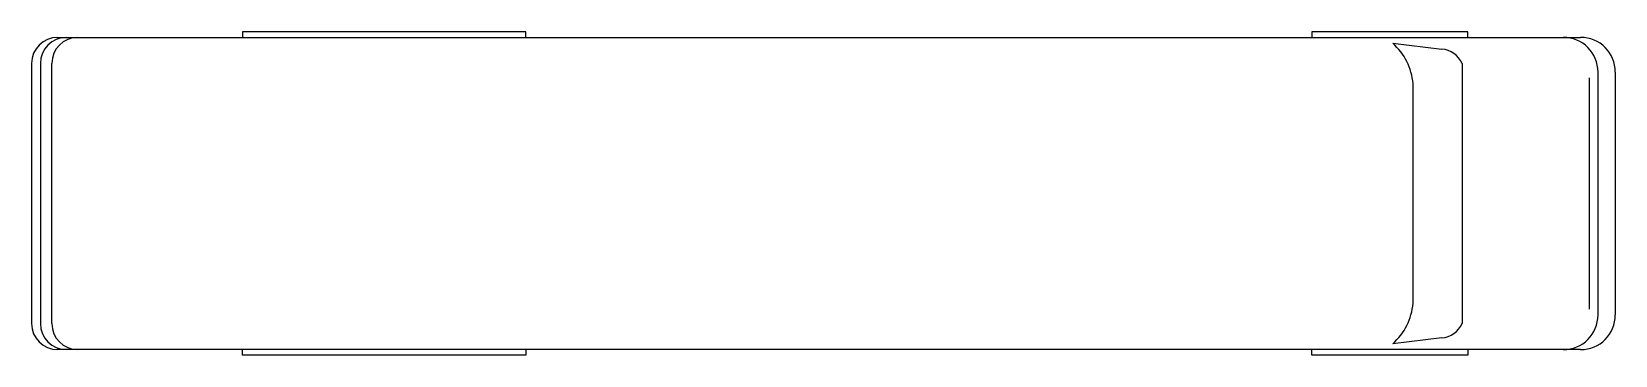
# Model space of a CAD drawing. Extents: x -13.9 to 0, y -1.4 to 1.4.
import ezdxf

# ---------------------------------------------------------------- set-up
doc = ezdxf.new("R2010")
doc.units = 0
doc.header["$LTSCALE"] = 1.2
doc.header["$MEASUREMENT"] = 0
doc.layers.get('0').update_dxf_attribs({"color": 3, "linetype": 'CONTINUOUS'})

msp = doc.modelspace()

# ---------------------------------------------------------------- linework, layer by layer
for p, q in [((-9.576, 1.422), (-12.065, 1.422)), ((-12.065, 1.422), (-12.065, 1.372)), ((-9.576, 1.372), (-9.576, 1.422)), ((-1.295, 1.422), (-2.667, 1.422)), ((-2.667, 1.422), (-2.667, 1.372)), ((-1.295, 1.372), (-1.295, 1.422)), ((-13.691, 1.372), (-0.305, 1.372)), ((-1.956, 1.321), (-1.524, 1.27)), ((-13.919, -1.143), (-13.919, 1.143)), ((-13.843, 1.143), (-13.843, -1.143)), ((-13.741, -1.143), (-13.741, 1.143)), ((-1.346, 1.143), (-1.346, -1.143)), ((-0.229, 1.016), (-0.229, -1.016)), ((-0.152, -1.067), (-0.152, 1.067)), ((0, 1.067), (0, -1.067)), ((-1.778, -0.965), (-1.778, 0.965)), ((-0.305, -1.372), (-13.691, -1.372)), ((-12.065, -1.422), (-12.065, -1.372)), ((-9.576, -1.372), (-9.576, -1.422)), ((-2.667, -1.422), (-2.667, -1.372)), ((-1.524, -1.27), (-1.956, -1.321)), ((-1.295, -1.372), (-1.295, -1.422)), ((-9.576, -1.422), (-12.065, -1.422)), ((-1.295, -1.422), (-2.667, -1.422))]:
    msp.add_line(p, q)
for centre, radius, start, end in [((-13.691, 1.143), 0.229, 90, 180), ((-13.614, 1.143), 0.229, 90, 180), ((-13.513, 1.143), 0.229, 90, 180), ((-2.312, 0.92), 0.536, 4.8001, 48.33), ((-1.547, 1.05), 0.221, 24.8434, 84.0812), ((-0.457, 1.067), 0.305, 0, 90), ((-0.305, 1.067), 0.305, 0, 90), ((-2.312, -0.92), 0.536, 311.67, 355.1999), ((-0.457, -1.067), 0.305, 270, 0), ((-0.305, -1.067), 0.305, 270, 0), ((-13.691, -1.143), 0.229, 180, 270), ((-13.614, -1.143), 0.229, 180, 270), ((-13.513, -1.143), 0.229, 180, 270), ((-1.547, -1.05), 0.221, 275.9188, 335.1566)]:
    msp.add_arc(centre, radius, start, end)

doc.saveas('drawing.dxf')
